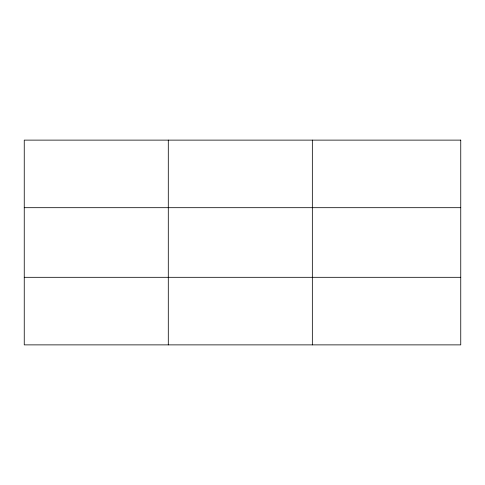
<?xml version="1.0" encoding="UTF-8"?>
<svg xmlns="http://www.w3.org/2000/svg" width="485" height="485" viewBox="0 0 485 485"><rect width="100%" height="100%" fill="white"/><g stroke="black" fill="none" stroke-linecap="round" stroke-linejoin="round"><path stroke-width="0.73" d="M168.295 140.123L168.295 344.877M312.34 140.123L312.34 344.877M24.25 207.689L460.75 207.689M24.25 277.311L460.75 277.311M460.75 140.123L460.75 344.877L24.25 344.877L24.25 140.123L460.75 140.123"/></g></svg>
